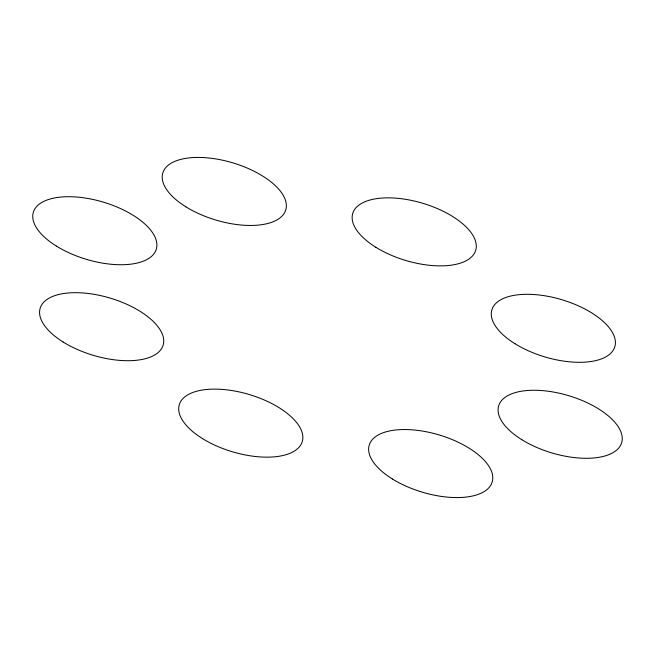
<?xml version="1.0" encoding="UTF-8"?>
<svg xmlns="http://www.w3.org/2000/svg" width="655" height="655" viewBox="0 0 655 655"><rect width="100%" height="100%" fill="white"/><g stroke="black" fill="none" stroke-linecap="round" stroke-linejoin="round"><path stroke-width="0.98" d="M56.469 246.133A64.19 29.835 16.7 0 0 156.275 249.285A64.19 29.835 16.7 0 0 71.739 196.762A64.19 29.835 16.7 0 0 56.469 246.133M185.93 206.849A64.19 29.835 16.7 0 0 285.736 210.001A64.19 29.835 16.7 0 0 201.2 157.478A64.19 29.835 16.7 0 0 185.93 206.849M514.977 343.711A64.19 29.835 16.7 0 0 614.783 346.863A64.19 29.835 16.7 0 0 530.255 294.341A64.19 29.835 16.7 0 0 514.977 343.711M375.855 247.271A64.19 29.835 16.7 0 0 475.661 250.423A64.19 29.835 16.7 0 0 391.125 197.9A64.19 29.835 16.7 0 0 375.855 247.271M392.353 478.961A64.19 29.835 16.7 0 0 492.159 482.113A64.19 29.835 16.7 0 0 407.623 429.59A64.19 29.835 16.7 0 0 392.353 478.961M521.814 439.685A64.19 29.835 16.7 0 0 621.62 442.837A64.19 29.835 16.7 0 0 537.084 390.306A64.19 29.835 16.7 0 0 521.814 439.685M63.298 342.106A64.19 29.835 16.7 0 0 163.111 345.25A64.19 29.835 16.7 0 0 78.575 292.728A64.19 29.835 16.7 0 0 63.298 342.106M202.428 438.547A64.19 29.835 16.7 0 0 302.233 441.699A64.19 29.835 16.7 0 0 217.697 389.168A64.19 29.835 16.7 0 0 202.428 438.547"/></g></svg>
